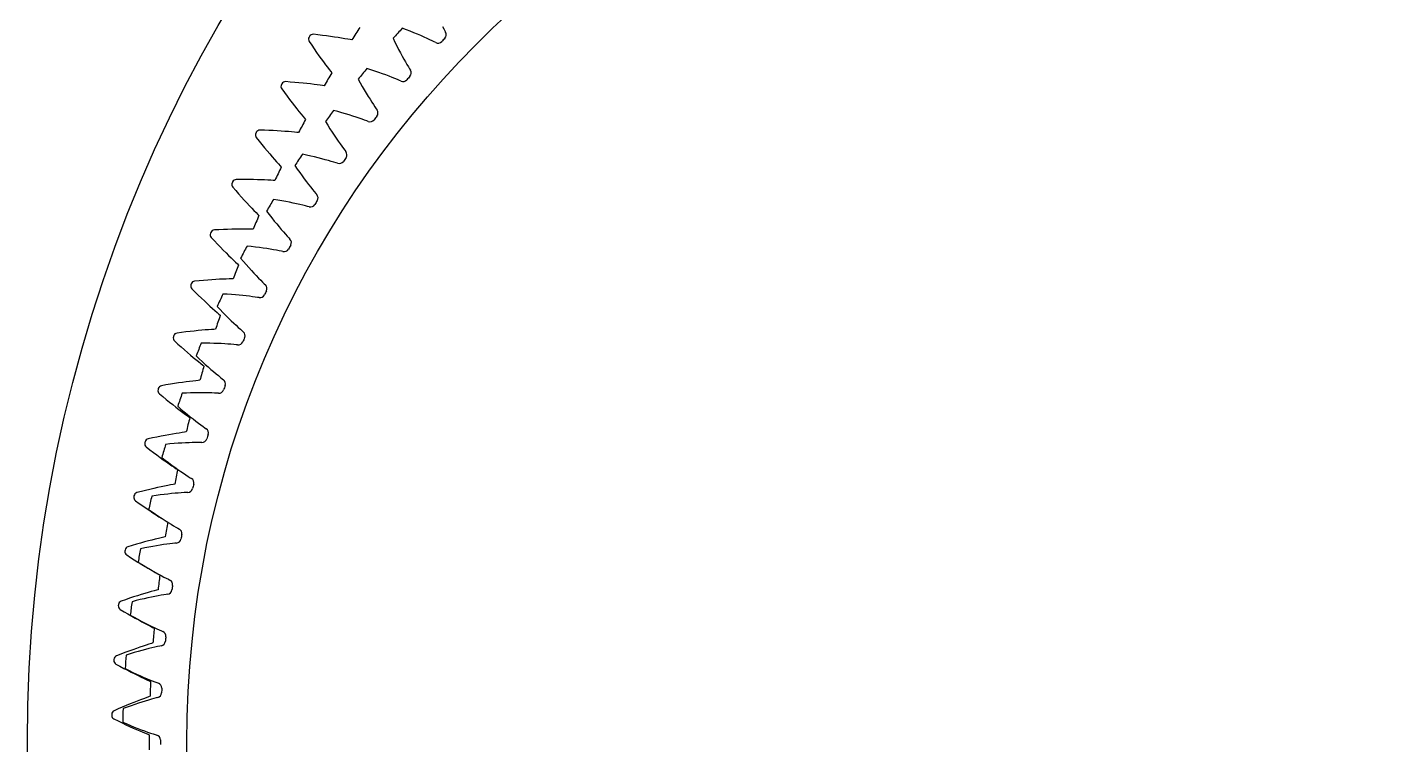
# Model space of a CAD drawing. Header units: millimetres. Extents: x -128 to 128, y -128 to 128.
# Drawn here: x -128.5 to -6.2, y -0.2 to 63.8 of the extents above; entities that cross this region are included whole.
import ezdxf

# ---------------------------------------------------------------- set-up
doc = ezdxf.new("R2010")
doc.units = ezdxf.units.MM

msp = doc.modelspace()

# ---------------------------------------------------------------- linework, layer by layer
at = {"layer": 'journal'}
msp.add_circle((-26.25, 0), 88, dxfattribs=at)
at = {"layer": 'outer'}
msp.add_circle((0, 0), 128.494929, dxfattribs=at)
at = {"layer": 'output_ring'}
for p, q in [((-103.340977, 62.536041), (-103.11391, 62.197587)), ((-102.552337, 63.119224), (-102.957229, 63.165837)), ((-102.1607, 63.071481), (-102.552337, 63.119224)), ((-101.783405, 63.022505), (-102.1607, 63.071481)), ((-101.421426, 62.972712), (-101.783405, 63.022505)), ((-101.075987, 62.922581), (-101.421426, 62.972712)), ((-100.74867, 62.872678), (-101.075987, 62.922581)), ((-100.441616, 62.823697), (-100.74867, 62.872678)), ((-100.157906, 62.77654), (-100.441616, 62.823697)), ((-99.902423, 62.732484), (-100.157906, 62.77654)), ((-99.684425, 62.693679), (-99.902423, 62.732484)), ((-99.535676, 62.666552), (-99.684425, 62.693679)), ((-103.11391, 62.197587), (-102.891916, 61.871432)), ((-102.891916, 61.871432), (-102.675402, 61.558587)), ((-102.675402, 61.558587), (-102.465184, 61.259728)), ((-102.465184, 61.259728), (-102.262249, 60.975723)), ((-102.262249, 60.975723), (-102.067826, 60.707719)), ((-102.067826, 60.707719), (-101.883512, 60.4573)), ((-101.883512, 60.4573), (-101.711523, 60.226789)), ((-101.711523, 60.226789), (-101.555232, 60.019943)), ((-101.555232, 60.019943), (-101.420794, 59.844001)), ((-105.026034, 58.911379), (-105.432482, 58.941545)), ((-104.632784, 58.879546), (-105.026034, 58.911379)), ((-104.253813, 58.845901), (-104.632784, 58.879546)), ((-103.890115, 58.810818), (-104.253813, 58.845901)), ((-103.542928, 58.774728), (-103.890115, 58.810818)), ((-103.213857, 58.73813), (-103.542928, 58.774728)), ((-102.90507, 58.701633), (-103.213857, 58.73813)), ((-101.420794, 59.844001), (-101.328485, 59.724247)), ((-105.790392, 58.296715), (-105.549795, 57.967741)), ((-105.549795, 57.967741), (-105.314766, 57.65085)), ((-105.314766, 57.65085), (-105.085751, 57.347036)), ((-102.619682, 58.666012), (-102.90507, 58.701633)), ((-102.362624, 58.632345), (-102.619682, 58.666012)), ((-102.143232, 58.602408), (-102.362624, 58.632345)), ((-101.993506, 58.581331), (-102.143232, 58.602408)), ((-105.085751, 57.347036), (-104.863595, 57.056943)), ((-104.863595, 57.056943), (-104.649317, 56.781395)), ((-104.649317, 56.781395), (-104.444192, 56.52149)), ((-104.444192, 56.52149), (-104.249882, 56.278746)), ((-104.249882, 56.278746), (-104.068692, 56.055395)), ((-104.068692, 56.055395), (-103.904147, 55.855052)), ((-103.904147, 55.855052), (-103.76269, 55.684703)), ((-103.76269, 55.684703), (-103.665604, 55.568788)), ((-108.065993, 53.961607), (-107.812263, 53.642654)), ((-107.327172, 54.606743), (-107.73451, 54.620412)), ((-106.932956, 54.590873), (-107.327172, 54.606743)), ((-106.552933, 54.572613), (-106.932956, 54.590873)), ((-106.188111, 54.552298), (-106.552933, 54.572613)), ((-105.839747, 54.530307), (-106.188111, 54.552298)), ((-105.509464, 54.507075), (-105.839747, 54.530307)), ((-105.199451, 54.483122), (-105.509464, 54.507075)), ((-104.912854, 54.459096), (-105.199451, 54.483122)), ((-104.654643, 54.435874), (-104.912854, 54.459096)), ((-104.434218, 54.414852), (-104.654643, 54.435874)), ((-104.283761, 54.39986), (-104.434218, 54.414852)), ((-107.812263, 53.642654), (-107.564584, 53.335548)), ((-107.564584, 53.335548), (-107.323445, 53.041265)), ((-107.323445, 53.041265), (-107.089715, 52.760413)), ((-107.089715, 52.760413), (-106.864447, 52.493775)), ((-106.864447, 52.493775), (-106.648958, 52.242397)), ((-106.648958, 52.242397), (-106.44497, 52.007726)), ((-106.44497, 52.007726), (-106.254877, 51.791901)), ((-106.254877, 51.791901), (-106.082348, 51.598392)), ((-106.082348, 51.598392), (-105.934104, 51.433915)), ((-105.934104, 51.433915), (-105.8324, 51.32203)), ((-109.451973, 50.212388), (-109.85953, 50.209538)), ((-109.057437, 50.212507), (-109.451973, 50.212388)), ((-108.676987, 50.209662), (-109.057437, 50.212507)), ((-108.311641, 50.204149), (-108.676987, 50.209662)), ((-107.962672, 50.196294), (-108.311641, 50.204149)), ((-107.631719, 50.186466), (-107.962672, 50.196294)), ((-107.32099, 50.175096), (-107.631719, 50.186466)), ((-107.033655, 50.162704), (-107.32099, 50.175096)), ((-106.774714, 50.149966), (-107.033655, 50.162704)), ((-110.164043, 49.537841), (-109.897595, 49.229432)), ((-109.897595, 49.229432), (-109.637674, 48.932616)), ((-109.637674, 48.932616), (-109.384807, 48.648347)), ((-106.553619, 50.137893), (-106.774714, 50.149966)), ((-106.402678, 50.129011), (-106.553619, 50.137893)), ((-109.384807, 48.648347), (-109.139887, 48.377197)), ((-109.139887, 48.377197), (-108.903999, 48.119908)), ((-108.903999, 48.119908), (-108.678499, 47.877469)), ((-108.678499, 47.877469), (-108.465169, 47.651258)), ((-108.465169, 47.651258), (-108.266486, 47.443314)), ((-108.266486, 47.443314), (-108.086257, 47.256955)), ((-108.086257, 47.256955), (-107.931468, 47.098621)), ((-107.931468, 47.098621), (-107.825314, 46.990949)), ((-111.396945, 45.735534), (-111.804051, 45.71617)), ((-111.002737, 45.751641), (-111.396945, 45.735534)), ((-110.622485, 45.764217), (-111.002737, 45.751641)), ((-110.257216, 45.773515), (-110.622485, 45.764217)), ((-109.908215, 45.779808), (-110.257216, 45.773515)), ((-109.577135, 45.7834), (-109.908215, 45.779808)), ((-109.266201, 45.784632), (-109.577135, 45.7834)), ((-108.978599, 45.783894), (-109.266201, 45.784632)), ((-108.719356, 45.78166), (-108.978599, 45.783894)), ((-108.497952, 45.778558), (-108.719356, 45.78166)), ((-108.346775, 45.7758), (-108.497952, 45.778558)), ((-112.081093, 45.032684), (-111.802365, 44.735327)), ((-111.802365, 44.735327), (-111.530629, 44.449288)), ((-111.530629, 44.449288), (-111.26645, 44.1755)), ((-111.26645, 44.1755), (-111.010743, 43.914499)), ((-111.010743, 43.914499), (-110.764621, 43.66698)), ((-110.764621, 43.66698), (-110.529482, 43.433878)), ((-110.529482, 43.433878), (-110.307159, 43.216499)), ((-110.307159, 43.216499), (-110.100213, 43.016778)), ((-110.100213, 43.016778), (-109.912579, 42.837876)), ((-109.912579, 42.837876), (-109.751502, 42.685944)), ((-109.751502, 42.685944), (-109.641071, 42.582663)), ((-113.813994, 40.453539), (-113.523445, 40.167721)), ((-113.158891, 41.183536), (-113.564878, 41.14769)), ((-112.76566, 41.215606), (-113.158891, 41.183536)), ((-112.38623, 41.243582), (-112.76566, 41.215606)), ((-112.021638, 41.267674), (-112.38623, 41.243582)), ((-111.673178, 41.288106), (-112.021638, 41.267674)), ((-111.342516, 41.305112), (-111.673178, 41.288106)), ((-111.031888, 41.318944), (-111.342516, 41.305112)), ((-110.744492, 41.329862), (-111.031888, 41.318944)), ((-110.485371, 41.338136), (-110.744492, 41.329862)), ((-110.264024, 41.344009), (-110.485371, 41.338136)), ((-110.112859, 41.34738), (-110.264024, 41.344009)), ((-113.523445, 40.167721), (-113.24034, 39.892929)), ((-113.24034, 39.892929), (-112.965282, 39.630072)), ((-112.965282, 39.630072), (-112.699208, 39.379648)), ((-112.699208, 39.379648), (-112.443258, 39.142307)), ((-112.443258, 39.142307), (-112.198865, 38.918926)), ((-112.198865, 38.918926), (-111.967916, 38.710735)), ((-111.967916, 38.710735), (-111.753046, 38.519564)), ((-111.753046, 38.519564), (-111.558316, 38.348414)), ((-111.558316, 38.348414), (-111.391214, 38.203135)), ((-111.391214, 38.203135), (-111.276688, 38.104414)), ((-113.254663, 36.728567), (-113.602009, 36.694031)), ((-112.924962, 36.75896), (-113.254663, 36.728567)), ((-112.615149, 36.785369), (-112.924962, 36.75896)), ((-112.328432, 36.807925), (-112.615149, 36.785369)), ((-112.069859, 36.826693), (-112.328432, 36.807925)), ((-111.848932, 36.841531), (-112.069859, 36.826693)), ((-111.698028, 36.851025), (-111.848932, 36.841531)), ((-115.359899, 35.807928), (-115.058005, 35.53412)), ((-114.734918, 36.563875), (-115.139119, 36.511605)), ((-115.058005, 35.53412), (-114.763997, 35.271027)), ((-114.34331, 36.611854), (-114.734918, 36.563875)), ((-113.965325, 36.655184), (-114.34331, 36.611854)), ((-113.602009, 36.694031), (-113.965325, 36.655184)), ((-114.763997, 35.271027), (-114.478513, 35.019533)), ((-114.478513, 35.019533), (-114.202509, 34.780097)), ((-114.202509, 34.780097), (-113.93715, 34.553324)), ((-113.93715, 34.553324), (-113.683906, 34.340031)), ((-113.683906, 34.340031), (-113.444709, 34.141369)), ((-113.444709, 34.141369), (-113.222268, 33.959064)), ((-113.222268, 33.959064), (-113.020763, 33.795945)), ((-113.020763, 33.795945), (-112.84791, 33.657558)), ((-112.84791, 33.657558), (-112.729478, 33.563559)), ((-116.122435, 31.884139), (-116.524186, 31.815532)), ((-115.733094, 31.947949), (-116.122435, 31.884139)), ((-115.357175, 32.006561), (-115.733094, 31.947949)), ((-114.995731, 32.0601), (-115.357175, 32.006561)), ((-114.650071, 32.108684), (-114.995731, 32.0601)), ((-114.321872, 32.152414), (-114.650071, 32.108684)), ((-114.013384, 32.191356), (-114.321872, 32.152414)), ((-113.727817, 32.225513), (-114.013384, 32.191356)), ((-113.470217, 32.254744), (-113.727817, 32.225513)), ((-113.250072, 32.278523), (-113.470217, 32.254744)), ((-113.099678, 32.294125), (-113.250072, 32.278523)), ((-116.716268, 31.103485), (-116.403526, 30.842137)), ((-116.403526, 30.842137), (-116.099097, 30.591175)), ((-116.099097, 30.591175), (-115.803656, 30.351457)), ((-115.803656, 30.351457), (-115.518176, 30.123403)), ((-115.518176, 30.123403), (-115.243845, 29.90757)), ((-115.243845, 29.90757), (-114.982164, 29.704714)), ((-114.982164, 29.704714), (-114.735113, 29.51591)), ((-114.735113, 29.51591), (-114.505467, 29.342769)), ((-114.505467, 29.342769), (-114.297516, 29.18795)), ((-114.297516, 29.18795), (-114.119198, 29.056681)), ((-114.119198, 29.056681), (-113.997053, 28.967559)), ((-117.319164, 27.152017), (-117.717804, 27.067185)), ((-116.932728, 27.231553), (-117.319164, 27.152017)), ((-116.559493, 27.305351), (-116.932728, 27.231553)), ((-116.200517, 27.373494), (-116.559493, 27.305351)), ((-115.857109, 27.436047), (-116.200517, 27.373494)), ((-115.530952, 27.49304), (-115.857109, 27.436047)), ((-115.224296, 27.544452), (-115.530952, 27.49304)), ((-114.940347, 27.590154), (-115.224296, 27.544452)), ((-114.684144, 27.629801), (-114.940347, 27.590154)), ((-114.465143, 27.662482), (-114.684144, 27.629801)), ((-114.315505, 27.684166), (-114.465143, 27.662482)), ((-117.880872, 26.34794), (-117.557796, 26.09948)), ((-117.557796, 26.09948), (-117.243447, 25.861061)), ((-117.243447, 25.861061), (-116.938534, 25.633513)), ((-116.938534, 25.633513), (-116.644046, 25.417215)), ((-116.644046, 25.417215), (-116.361194, 25.212677)), ((-116.361194, 25.212677), (-116.091507, 25.020593)), ((-116.091507, 25.020593), (-115.837008, 24.841956)), ((-115.837008, 24.841956), (-115.600534, 24.678263)), ((-115.600534, 24.678263), (-115.38648, 24.531999)), ((-115.38648, 24.531999), (-115.202988, 24.408065)), ((-115.202988, 24.408065), (-115.077332, 24.323966)), ((-118.323138, 22.375285), (-118.718013, 22.274367)), ((-117.940242, 22.470416), (-118.323138, 22.375285)), ((-117.570305, 22.559279), (-117.940242, 22.470416)), ((-117.214385, 22.641914), (-117.570305, 22.559279)), ((-116.873795, 22.718331), (-117.214385, 22.641914)), ((-116.550215, 22.788496), (-116.873795, 22.718331)), ((-116.245894, 22.852293), (-116.550215, 22.788496)), ((-115.964031, 22.909464), (-116.245894, 22.852293)), ((-115.709644, 22.959462), (-115.964031, 22.909464)), ((-115.492149, 23.000991), (-115.709644, 22.959462)), ((-115.343511, 23.028721), (-115.492149, 23.000991)), ((-118.851799, 21.549104), (-118.518919, 21.313941)), ((-118.518919, 21.313941), (-118.195166, 21.088458)), ((-118.195166, 21.088458), (-117.881282, 20.873453)), ((-117.881282, 20.873453), (-117.57827, 20.669268)), ((-117.57827, 20.669268), (-117.287361, 20.47636)), ((-117.287361, 20.47636), (-117.010112, 20.295363)), ((-117.010112, 20.295363), (-116.748583, 20.127186)), ((-116.748583, 20.127186), (-116.505669, 19.973212)), ((-116.505669, 19.973212), (-116.285863, 19.835742)), ((-116.285863, 19.835742), (-116.097499, 19.719346)), ((-116.097499, 19.719346), (-115.968539, 19.640408)), ((-119.132707, 17.56179), (-119.523168, 17.444953)), ((-118.753981, 17.67236), (-119.132707, 17.56179)), ((-118.387949, 17.776142), (-118.753981, 17.67236)), ((-118.03567, 17.873133), (-118.387949, 17.776142)), ((-117.698456, 17.96329), (-118.03567, 17.873133)), ((-117.377986, 18.046511), (-117.698456, 17.96329)), ((-117.076501, 18.122588), (-117.377986, 18.046511)), ((-116.797186, 18.191135), (-117.076501, 18.122588)), ((-116.545035, 18.2514), (-116.797186, 18.191135)), ((-116.3294, 18.30171), (-116.545035, 18.2514)), ((-116.182009, 18.335441), (-116.3294, 18.30171)), ((-119.627452, 16.714864), (-119.285316, 16.493384)), ((-119.285316, 16.493384), (-118.952691, 16.281206)), ((-118.952691, 16.281206), (-118.630351, 16.079098)), ((-118.630351, 16.079098), (-118.319314, 15.887361)), ((-118.319314, 15.887361), (-118.020826, 15.706401)), ((-118.020826, 15.706401), (-117.73647, 15.536788)), ((-117.73647, 15.536788), (-117.46834, 15.379348)), ((-117.46834, 15.379348), (-117.219385, 15.235344)), ((-117.219385, 15.235344), (-116.99419, 15.106895)), ((-116.99419, 15.106895), (-116.801263, 14.998228)), ((-116.801263, 14.998228), (-116.66921, 14.924581)), ((-117.188942, 13.513352), (-117.438443, 13.442917)), ((-116.975523, 13.572359), (-117.188942, 13.513352)), ((-116.82962, 13.612035), (-116.975523, 13.572359)), ((-119.746541, 12.719441), (-120.131946, 12.586876)), ((-119.372608, 12.845268), (-119.746541, 12.719441)), ((-119.011082, 12.963799), (-119.372608, 12.845268)), ((-118.663023, 13.074986), (-119.011082, 12.963799)), ((-118.32974, 13.178735), (-118.663023, 13.074986)), ((-118.012906, 13.274875), (-118.32974, 13.178735)), ((-117.714751, 13.363107), (-118.012906, 13.274875)), ((-117.438443, 13.442917), (-117.714751, 13.363107)), ((-120.206558, 11.853161), (-119.855727, 11.645728)), ((-119.855727, 11.645728), (-119.514777, 11.447204)), ((-119.514777, 11.447204), (-119.184512, 11.258326)), ((-119.184512, 11.258326), (-118.865959, 11.079351)), ((-118.865959, 11.079351), (-118.560383, 10.910636)), ((-118.560383, 10.910636), (-118.269387, 10.752686)), ((-118.269387, 10.752686), (-117.995097, 10.606242)), ((-117.995097, 10.606242), (-117.740511, 10.472445)), ((-117.740511, 10.472445), (-117.510295, 10.353228)), ((-117.510295, 10.353228), (-117.313123, 10.252468)), ((-117.313123, 10.252468), (-117.178193, 10.184234)), ((-118.159596, 8.581671), (-118.45393, 8.481428)), ((-117.88675, 8.672613), (-118.159596, 8.581671)), ((-117.640307, 8.753101), (-117.88675, 8.672613)), ((-117.429456, 8.820708), (-117.640307, 8.753101)), ((-117.28528, 8.866265), (-117.429456, 8.820708)), ((-120.163632, 7.856194), (-120.543348, 7.70812)), ((-119.795105, 7.997072), (-120.163632, 7.856194)), ((-119.43868, 8.130156), (-119.795105, 7.997072)), ((-119.095413, 8.255357), (-119.43868, 8.130156)), ((-118.766608, 8.372528), (-119.095413, 8.255357)), ((-118.45393, 8.481428), (-118.766608, 8.372528)), ((-120.588164, 6.971983), (-120.229216, 6.778939)), ((-120.229216, 6.778939), (-119.8805, 6.594395)), ((-119.8805, 6.594395), (-119.542852, 6.419056)), ((-119.542852, 6.419056), (-119.217308, 6.253137)), ((-119.217308, 6.253137), (-118.905146, 6.096944)), ((-118.905146, 6.096944), (-118.607988, 5.950917)), ((-118.607988, 5.950917), (-118.327988, 5.815709)), ((-118.327988, 5.815709), (-118.068189, 5.692339)), ((-118.068189, 5.692339), (-117.833331, 5.58255)), ((-117.833331, 5.58255), (-117.632238, 5.489863)), ((-117.632238, 5.489863), (-117.494654, 5.427153)), ((-118.700335, 3.674047), (-119.008343, 3.552564)), ((-118.410305, 3.786135), (-118.700335, 3.674047)), ((-118.141369, 3.88806), (-118.410305, 3.786135)), ((-117.89839, 3.978469), (-118.141369, 3.88806)), ((-117.690452, 4.054565), (-117.89839, 3.978469)), ((-117.548241, 4.105927), (-117.690452, 4.054565)), ((-120.383295, 2.980039), (-120.756698, 2.816698)), ((-120.02078, 3.135736), (-120.383295, 2.980039)), ((-119.67004, 3.283155), (-120.02078, 3.135736)), ((-119.332129, 3.422165), (-119.67004, 3.283155)), ((-119.008343, 3.552564), (-119.332129, 3.422165)), ((-120.771645, 2.079351), (-120.405168, 1.901011)), ((-120.405168, 1.901011), (-120.04926, 1.730751)), ((-120.04926, 1.730751), (-119.704783, 1.569239)), ((-119.704783, 1.569239), (-119.372783, 1.41665)), ((-119.372783, 1.41665), (-119.054548, 1.273236)), ((-119.054548, 1.273236), (-118.751716, 1.139371)), ((-118.751716, 1.139371), (-118.466467, 1.015621)), ((-118.466467, 1.015621), (-118.201882, 0.902881)), ((-118.201882, 0.902881), (-117.962767, 0.8027)), ((-117.962767, 0.8027), (-117.758083, 0.718239)), ((-117.758083, 0.718239), (-117.61807, 0.661156))]:
    msp.add_line(p, q, dxfattribs=at)
for centre, radius, start, end in [((0, 0), 117.619929, 147.161803, 147.805939), ((-103.040114, 62.73373), 0.36, 148.665765, 213.307909), ((0, 0), 120.994929, 148.624558, 148.665765), ((-102.994969, 62.80782), 0.36, 83.982414, 148.624558), ((0, 0), 120.994929, 150.947138, 150.988345), ((-105.455682, 58.582293), 0.36, 86.304995, 150.947138), ((0, 0), 117.619929, 149.484383, 150.12852), ((-105.497787, 58.506435), 0.36, 150.988345, 215.630489), ((0, 0), 117.619929, 151.806964, 152.451101), ((-107.782128, 54.183013), 0.36, 153.310926, 217.95307), ((0, 0), 120.994929, 153.269719, 153.310926), ((-107.743132, 54.260515), 0.36, 88.627575, 153.269719), ((-109.85356, 49.849588), 0.36, 90.950156, 155.5923), ((0, 0), 117.619929, 154.129545, 154.773681), ((-109.889383, 49.770568), 0.36, 155.633507, 220.275651), ((0, 0), 120.994929, 155.5923, 155.633507), ((0, 0), 117.619929, 156.452125, 157.096262), ((-111.81609, 45.276351), 0.36, 157.956087, 222.598231), ((0, 0), 120.994929, 157.91488, 157.956087), ((-111.783499, 45.356757), 0.36, 93.272737, 157.91488), ((0, 0), 117.619929, 158.774706, 159.418843), ((-113.559084, 40.707745), 0.36, 160.278668, 224.920812), ((0, 0), 120.994929, 160.237461, 160.278668), ((-113.529778, 40.789406), 0.36, 95.595317, 160.237461), ((0, 0), 117.619929, 161.097286, 161.741423), ((-115.1155, 36.072256), 0.36, 162.601249, 227.243392), ((0, 0), 120.994929, 162.560042, 162.601249), ((-115.089527, 36.155037), 0.36, 97.917898, 162.560042), ((0, 0), 117.619929, 163.419867, 164.064004), ((-116.460185, 31.461266), 0.36, 100.240478, 164.882622), ((-116.482782, 31.3775), 0.36, 164.923829, 229.565973), ((0, 0), 120.994929, 164.882622, 164.923829), ((0, 0), 117.619929, 165.742448, 166.386584), ((-117.639499, 26.715805), 0.36, 102.563059, 167.205203), ((-117.658683, 26.631192), 0.36, 167.24641, 231.888554), ((0, 0), 120.994929, 167.205203, 167.24641), ((0, 0), 117.619929, 168.065028, 168.709165), ((-118.625532, 21.926449), 0.36, 104.88564, 169.527784), ((-118.641271, 21.841128), 0.36, 169.568991, 234.211134), ((0, 0), 120.994929, 169.527784, 169.568991), ((0, 0), 117.619929, 170.387609, 171.031746), ((0, 0), 120.994929, 171.850364, 171.891571), ((-119.416663, 17.101068), 0.36, 107.20822, 171.850364), ((-119.428931, 17.015179), 0.36, 171.891571, 236.533715), ((0, 0), 117.619929, 172.71019, 173.354326), ((0, 0), 120.994929, 174.172945, 174.214152), ((-120.011593, 12.24759), 0.36, 109.530801, 174.172945), ((-120.020371, 12.161275), 0.36, 174.214152, 238.856296), ((0, 0), 117.619929, 175.03277, 175.676907), ((0, 0), 120.994929, 176.495526, 176.536732), ((-120.409345, 7.373989), 0.36, 111.853382, 176.495526), ((-120.414617, 7.28739), 0.36, 176.536732, 241.178876), ((0, 0), 117.619929, 177.355351, 177.999488), ((0, 0), 120.994929, 178.818106, 178.859313), ((-120.609264, 2.488273), 0.36, 114.175962, 178.818106), ((-120.611022, 2.401531), 0.36, 178.859313, 243.501457), ((0, 0), 117.619929, 179.677932, 180.322068)]:
    msp.add_arc(centre, radius, start, end, dxfattribs=at)
at = {"layer": 'thin_ring_external'}
for p, q in [((-94.66479, 63.575944), (-95.023921, 63.711932)), ((-91.43122, 63.874724), (-91.318665, 63.659504)), ((-91.318665, 63.659504), (-91.221094, 63.476556)), ((-95.84738, 62.811362), (-95.679873, 62.465806)), ((-95.679873, 62.465806), (-95.514313, 62.133511)), ((-94.319042, 63.440711), (-94.66479, 63.575944)), ((-93.98729, 63.306812), (-94.319042, 63.440711)), ((-93.67029, 63.174922), (-93.98729, 63.306812)), ((-93.368998, 63.045841), (-93.67029, 63.174922)), ((-93.084662, 62.920552), (-93.368998, 63.045841)), ((-92.818991, 62.800309), (-93.084662, 62.920552)), ((-92.574471, 62.686812), (-92.818991, 62.800309)), ((-92.355097, 62.582583), (-92.574471, 62.686812)), ((-92.168546, 62.492091), (-92.355097, 62.582583)), ((-92.040038, 62.431155), (-92.168546, 62.492091)), ((-91.221094, 63.476556), (-91.15528, 63.350476)), ((-95.514313, 62.133511), (-95.351331, 61.815038)), ((-95.351331, 61.815038), (-95.191667, 61.511079)), ((-95.191667, 61.511079), (-95.036203, 61.222513)), ((-95.036203, 61.222513), (-94.88603, 60.950498)), ((-97.821772, 59.999713), (-98.187378, 60.117187)), ((-97.46957, 59.882311), (-97.821772, 59.999713)), ((-94.88603, 60.950498), (-94.74255, 60.696622)), ((-94.74255, 60.696622), (-94.607676, 60.463212)), ((-94.607676, 60.463212), (-94.484278, 60.254019)), ((-94.484278, 60.254019), (-94.377493, 60.076292)), ((-94.377493, 60.076292), (-94.305328, 59.953737)), ((-98.963779, 59.175745), (-98.778847, 58.839192)), ((-98.778847, 58.839192), (-98.596536, 58.515785)), ((-97.131414, 59.765526), (-97.46957, 59.882311)), ((-96.808093, 59.649994), (-97.131414, 59.765526)), ((-96.500603, 59.536465), (-96.808093, 59.649994)), ((-96.21024, 59.425858), (-96.500603, 59.536465)), ((-95.938776, 59.319338), (-96.21024, 59.425858)), ((-95.68878, 59.218474), (-95.938776, 59.319338)), ((-95.464371, 59.125582), (-95.68878, 59.218474)), ((-95.273442, 59.044734), (-95.464371, 59.125582)), ((-95.141991, 58.990439), (-95.273442, 59.044734)), ((-98.596536, 58.515785), (-98.417505, 58.206049)), ((-98.417505, 58.206049), (-98.242529, 57.910639)), ((-98.242529, 57.910639), (-98.072533, 57.630388)), ((-98.072533, 57.630388), (-97.908667, 57.366395)), ((-100.792032, 56.26695), (-101.163159, 56.365602)), ((-97.908667, 57.366395), (-97.752411, 57.120177)), ((-97.752411, 57.120177), (-97.605795, 56.893957)), ((-97.605795, 56.893957), (-97.471877, 56.691338)), ((-97.471877, 56.691338), (-97.356156, 56.519295)), ((-97.356156, 56.519295), (-97.277827, 56.400585)), ((-101.890477, 55.385745), (-101.688601, 55.059074)), ((-101.688601, 55.059074), (-101.490014, 54.745397)), ((-100.434294, 56.167684), (-100.792032, 56.26695)), ((-100.090616, 56.068318), (-100.434294, 56.167684)), ((-99.761818, 55.969445), (-100.090616, 56.068318)), ((-99.448932, 55.871766), (-99.761818, 55.969445)), ((-99.153301, 55.776129), (-99.448932, 55.871766)), ((-98.876752, 55.683609), (-99.153301, 55.776129)), ((-98.621932, 55.595641), (-98.876752, 55.683609)), ((-98.393072, 55.514329), (-98.621932, 55.595641)), ((-98.198264, 55.443335), (-98.393072, 55.514329)), ((-98.064212, 55.395823), (-98.198264, 55.443335)), ((-101.490014, 54.745397), (-101.295402, 54.445207)), ((-101.295402, 54.445207), (-101.10557, 54.159116)), ((-101.10557, 54.159116), (-100.921487, 53.887911)), ((-100.921487, 53.887911), (-100.744355, 53.63263)), ((-100.744355, 53.63263), (-100.57573, 53.394711)), ((-100.57573, 53.394711), (-100.417754, 53.176273)), ((-100.417754, 53.176273), (-100.273665, 52.980756)), ((-100.273665, 52.980756), (-100.149311, 52.814847)), ((-100.149311, 52.814847), (-100.065023, 52.700291)), ((-104.619837, 51.451249), (-104.401545, 51.135312)), ((-103.56782, 52.387393), (-103.9435, 52.466966)), ((-103.20548, 52.306522), (-103.56782, 52.387393)), ((-102.857177, 52.224835), (-103.20548, 52.306522)), ((-102.523759, 52.142879), (-102.857177, 52.224835)), ((-102.206294, 52.061303), (-102.523759, 52.142879)), ((-101.906165, 51.980886), (-102.206294, 52.061303)), ((-101.625252, 51.902608), (-101.906165, 51.980886)), ((-101.366273, 51.827766), (-101.625252, 51.902608)), ((-101.13356, 51.758246), (-101.366273, 51.827766)), ((-100.935382, 51.697292), (-101.13356, 51.758246)), ((-100.799078, 51.656686), (-100.935382, 51.697292)), ((-104.401545, 51.135312), (-104.1872, 50.832185)), ((-104.1872, 50.832185), (-103.977514, 50.542323)), ((-103.977514, 50.542323), (-103.773322, 50.266299)), ((-103.773322, 50.266299), (-103.575631, 50.004847)), ((-103.575631, 50.004847), (-103.385695, 49.758943)), ((-103.385695, 49.758943), (-103.205142, 49.529945)), ((-103.205142, 49.529945), (-103.036219, 49.319858)), ((-103.036219, 49.319858), (-102.882334, 49.131954)), ((-102.882334, 49.131954), (-102.749671, 48.97261)), ((-102.749671, 48.97261), (-102.659643, 48.862507)), ((-106.141894, 48.371162), (-106.521148, 48.431449)), ((-105.775898, 48.308899), (-106.141894, 48.371162)), ((-105.423878, 48.245102), (-105.775898, 48.308899)), ((-105.086711, 48.180279), (-105.423878, 48.245102)), ((-104.765494, 48.115019), (-105.086711, 48.180279)), ((-104.461651, 48.050032), (-104.765494, 48.115019)), ((-104.177108, 47.986199), (-104.461651, 48.050032)), ((-103.914645, 47.924678), (-104.177108, 47.986199)), ((-103.678685, 47.867131), (-103.914645, 47.924678)), ((-103.477653, 47.816375), (-103.678685, 47.867131)), ((-103.339454, 47.782783), (-103.477653, 47.816375)), ((-107.14474, 47.382524), (-106.9106, 47.078145)), ((-106.9106, 47.078145), (-106.681057, 46.786358)), ((-106.681057, 46.786358), (-106.456844, 46.507581)), ((-106.456844, 46.507581), (-106.238824, 46.242342)), ((-106.238824, 46.242342), (-106.028041, 45.991325)), ((-106.028041, 45.991325), (-105.825797, 45.755441)), ((-105.825797, 45.755441), (-105.633787, 45.535961)), ((-105.633787, 45.535961), (-105.454357, 45.334773)), ((-105.454357, 45.334773), (-105.291079, 45.154971)), ((-108.50754, 44.228737), (-108.889378, 44.269581)), ((-108.138843, 44.185243), (-108.50754, 44.228737)), ((-107.784024, 44.139504), (-108.138843, 44.185243)), ((-107.443987, 44.091981), (-107.784024, 44.139504)), ((-107.119857, 44.043208), (-107.443987, 44.091981)), ((-106.813091, 43.99382), (-107.119857, 44.043208)), ((-105.291079, 45.154971), (-105.150452, 45.002609)), ((-105.150452, 45.002609), (-105.05492, 44.897247)), ((-109.458597, 43.190183), (-109.209221, 42.898156)), ((-109.209221, 42.898156), (-108.965079, 42.61847)), ((-106.52566, 43.944599), (-106.813091, 43.99382)), ((-106.260398, 43.89656), (-106.52566, 43.944599)), ((-106.021808, 43.851137), (-106.260398, 43.89656)), ((-105.818447, 43.810712), (-106.021808, 43.851137)), ((-105.678712, 43.78422), (-105.818447, 43.810712)), ((-108.965079, 42.61847), (-108.726924, 42.351505)), ((-108.726924, 42.351505), (-108.495645, 42.097745)), ((-108.495645, 42.097745), (-108.27232, 41.857818)), ((-108.27232, 41.857818), (-108.058295, 41.632568)), ((-108.058295, 41.632568), (-107.855329, 41.423178)), ((-107.855329, 41.423178), (-107.66586, 41.231415)), ((-107.66586, 41.231415), (-107.493614, 41.060185)), ((-107.493614, 41.060185), (-107.345391, 40.915202)), ((-107.345391, 40.915202), (-107.244604, 40.814855)), ((-110.658586, 39.970925), (-111.04201, 39.992218)), ((-110.288148, 39.946313), (-110.658586, 39.970925)), ((-109.931457, 39.918751), (-110.288148, 39.946313)), ((-109.589436, 39.888652), (-109.931457, 39.918751)), ((-109.263239, 39.856493), (-109.589436, 39.888652)), ((-108.954352, 39.822833), (-109.263239, 39.856493)), ((-108.664782, 39.788353), (-108.954352, 39.822833)), ((-108.397414, 39.753921), (-108.664782, 39.788353)), ((-108.156815, 39.720739), (-108.397414, 39.753921)), ((-107.951655, 39.690751), (-108.156815, 39.720739)), ((-107.81075, 39.671428), (-107.951655, 39.690751)), ((-111.555373, 38.885163), (-111.291411, 38.606251)), ((-111.291411, 38.606251), (-111.033306, 38.339395)), ((-111.033306, 38.339395), (-110.78183, 38.084939)), ((-110.78183, 38.084939), (-110.537896, 37.84332)), ((-110.537896, 37.84332), (-110.302611, 37.615109)), ((-110.302611, 37.615109), (-110.077364, 37.401081)), ((-110.077364, 37.401081), (-109.863971, 37.202328)), ((-109.863971, 37.202328), (-109.664958, 37.020489)), ((-109.664958, 37.020489), (-109.484193, 36.858277)), ((-109.484193, 36.858277), (-109.328761, 36.721052)), ((-109.328761, 36.721052), (-109.222982, 36.625982)), ((-112.589419, 35.608832), (-112.97343, 35.61052)), ((-112.218207, 35.603168), (-112.589419, 35.608832)), ((-111.860574, 35.593854), (-112.218207, 35.603168)), ((-111.517463, 35.581259), (-111.860574, 35.593854)), ((-111.190049, 35.565797), (-111.517463, 35.581259)), ((-110.879846, 35.547953), (-111.190049, 35.565797)), ((-110.588894, 35.528303), (-110.879846, 35.547953)), ((-110.320116, 35.507569), (-110.588894, 35.528303)), ((-110.078137, 35.486715), (-110.320116, 35.507569)), ((-109.871713, 35.467242), (-110.078137, 35.486715)), ((-113.429596, 34.478697), (-113.151737, 34.213626)), ((-109.730006, 35.455139), (-109.871713, 35.467242)), ((-113.151737, 34.213626), (-112.880344, 33.960298)), ((-112.880344, 33.960298), (-112.616203, 33.719014)), ((-112.616203, 33.719014), (-112.36025, 33.490165)), ((-112.36025, 33.490165), (-112.113619, 33.274266)), ((-112.113619, 33.274266), (-111.877738, 33.072018)), ((-111.877738, 33.072018), (-111.654475, 32.88442)), ((-111.654475, 32.88442), (-111.446436, 32.712981)), ((-111.446436, 32.712981), (-111.257625, 32.56021)), ((-111.257625, 32.56021), (-111.095388, 32.4311)), ((-111.095388, 32.4311), (-110.984892, 32.341556)), ((-114.295002, 31.153841), (-114.678599, 31.135918)), ((-113.923986, 31.167138), (-114.295002, 31.153841)), ((-113.566344, 31.176097), (-113.923986, 31.167138)), ((-113.223037, 31.181038), (-113.566344, 31.176097)), ((-112.89526, 31.182314), (-113.223037, 31.181038)), ((-112.584551, 31.180333), (-112.89526, 31.182314)), ((-112.292975, 31.175565), (-112.584551, 31.180333)), ((-112.023489, 31.168581), (-112.292975, 31.175565)), ((-111.780761, 31.16011), (-112.023489, 31.168581)), ((-111.573612, 31.151202), (-111.780761, 31.16011)), ((-111.431471, 31.146351), (-111.573612, 31.151202)), ((-115.076378, 29.982279), (-114.785347, 29.731742)), ((-114.785347, 29.731742), (-114.501372, 29.492602)), ((-114.501372, 29.492602), (-114.225256, 29.26512)), ((-114.225256, 29.26512), (-113.957951, 29.049639)), ((-113.957951, 29.049639), (-113.700619, 28.846614)), ((-113.700619, 28.846614), (-113.454718, 28.656674)), ((-113.454718, 28.656674), (-113.222167, 28.480721)), ((-113.222167, 28.480721), (-113.005646, 28.320128)), ((-113.005646, 28.320128), (-112.809281, 28.177197)), ((-112.809281, 28.177197), (-112.640664, 28.05654)), ((-112.640664, 28.05654), (-112.52574, 27.972754)), ((-115.770886, 26.617572), (-116.153067, 26.580086)), ((-115.401033, 26.649796), (-115.770886, 26.617572)), ((-115.044315, 26.677006), (-115.401033, 26.649796)), ((-114.701708, 26.699469), (-115.044315, 26.677006)), ((-114.374424, 26.71748), (-114.701708, 26.699469)), ((-114.064019, 26.731366), (-114.374424, 26.71748)), ((-113.77258, 26.741493), (-114.064019, 26.731366)), ((-113.503088, 26.748278), (-113.77258, 26.741493)), ((-113.260245, 26.752212), (-113.503088, 26.748278)), ((-113.052911, 26.753893), (-113.260245, 26.752212)), ((-112.910708, 26.756306), (-113.052911, 26.753893)), ((-116.491422, 25.407641), (-116.187978, 25.172291)), ((-116.187978, 25.172291), (-115.892163, 24.947963)), ((-115.892163, 24.947963), (-115.604792, 24.734877)), ((-115.604792, 24.734877), (-115.326833, 24.533325)), ((-115.326833, 24.533325), (-115.05947, 24.343705)), ((-115.05947, 24.343705), (-114.804191, 24.166569)), ((-114.804191, 24.166569), (-114.56296, 24.002719)), ((-114.56296, 24.002719), (-114.338521, 23.853391)), ((-114.338521, 23.853391), (-114.135114, 23.720674)), ((-114.135114, 23.720674), (-113.960556, 23.608783)), ((-113.960556, 23.608783), (-113.841503, 23.530975)), ((-116.645495, 22.062928), (-117.01322, 22.011862)), ((-116.290631, 22.108316), (-116.645495, 22.062928)), ((-115.949618, 22.148244), (-116.290631, 22.108316)), ((-115.623681, 22.182943), (-115.949618, 22.148244)), ((-115.31439, 22.212661), (-115.623681, 22.182943)), ((-115.023848, 22.237655), (-115.31439, 22.212661)), ((-114.755055, 22.258192), (-115.023848, 22.237655)), ((-114.512729, 22.274521), (-114.755055, 22.258192)), ((-114.305751, 22.286786), (-114.512729, 22.274521)), ((-114.163857, 22.296457), (-114.305751, 22.286786)), ((-117.01322, 22.011862), (-117.392989, 21.95491)), ((-117.671037, 20.766718), (-117.355971, 20.547169)), ((-117.355971, 20.547169), (-117.049088, 20.338238)), ((-117.049088, 20.338238), (-116.751211, 20.140103)), ((-116.751211, 20.140103), (-116.463324, 19.953007)), ((-116.463324, 19.953007), (-116.186627, 19.777285)), ((-116.186627, 19.777285), (-115.922637, 19.613415)), ((-115.922637, 19.613415), (-115.673354, 19.462097)), ((-115.673354, 19.462097), (-115.441583, 19.324423)), ((-115.441583, 19.324423), (-115.231664, 19.202265)), ((-115.231664, 19.202265), (-115.051621, 19.099434)), ((-115.051621, 19.099434), (-114.928751, 19.027806)), ((-118.018763, 17.348724), (-118.395129, 17.272456)), ((-117.654125, 17.418501), (-118.018763, 17.348724)), ((-117.302042, 17.481949), (-117.654125, 17.418501)), ((-116.963513, 17.539237), (-117.302042, 17.481949)), ((-116.639773, 17.590534), (-116.963513, 17.539237)), ((-116.332402, 17.636005), (-116.639773, 17.590534)), ((-116.043515, 17.675802), (-116.332402, 17.636005)), ((-115.776121, 17.710037), (-116.043515, 17.675802)), ((-115.534945, 17.738718), (-115.776121, 17.710037)), ((-115.328864, 17.761535), (-115.534945, 17.738718)), ((-115.187649, 17.778438), (-115.328864, 17.761535)), ((-118.612144, 16.071616), (-118.286279, 15.868441)), ((-118.286279, 15.868441), (-117.969128, 15.675452)), ((-117.969128, 15.675452), (-117.661523, 15.492785)), ((-117.661523, 15.492785), (-117.364458, 15.320633)), ((-117.364458, 15.320633), (-117.07915, 15.15927)), ((-117.07915, 15.15927), (-116.807137, 15.009093)), ((-116.807137, 15.009093), (-116.550452, 14.8707)), ((-116.550452, 14.8707), (-116.311954, 14.745041)), ((-116.311954, 14.745041), (-116.096072, 14.63376)), ((-116.096072, 14.63376), (-115.911012, 14.540256)), ((-115.911012, 14.540256), (-115.784645, 14.474996)), ((-118.784892, 12.640326), (-119.156873, 12.54494)), ((-118.424293, 12.728631), (-118.784892, 12.640326)), ((-118.075909, 12.809974), (-118.424293, 12.728631)), ((-117.740746, 12.884472), (-118.075909, 12.809974)), ((-117.420047, 12.952232), (-117.740746, 12.884472)), ((-117.1154, 13.013339), (-117.420047, 12.952232)), ((-116.828922, 13.067835), (-117.1154, 13.013339)), ((-116.563625, 13.115678), (-116.828922, 13.067835)), ((-116.324227, 13.156636), (-116.563625, 13.115678)), ((-116.11958, 13.189947), (-116.324227, 13.156636)), ((-115.979412, 13.214038), (-116.11958, 13.189947)), ((-119.312289, 11.334586), (-118.976475, 11.148315)), ((-118.976475, 11.148315), (-118.649884, 10.971771)), ((-118.649884, 10.971771), (-118.333353, 10.805049)), ((-118.333353, 10.805049), (-118.027885, 10.64829)), ((-118.027885, 10.64829), (-117.734709, 10.501705)), ((-117.734709, 10.501705), (-117.455383, 10.365613)), ((-117.455383, 10.365613), (-117.191967, 10.240507)), ((-117.191967, 10.240507), (-116.947364, 10.12719)), ((-116.947364, 10.12719), (-116.726081, 10.027078)), ((-116.726081, 10.027078), (-116.536489, 9.943145)), ((-116.536489, 9.943145), (-116.406955, 9.884422)), ((-116.675837, 8.583947), (-116.878516, 8.540231)), ((-116.537082, 8.615164), (-116.675837, 8.583947)), ((-119.309608, 7.898951), (-119.676233, 7.784696)), ((-118.953988, 8.005553), (-119.309608, 7.898951)), ((-118.610212, 8.104578), (-118.953988, 8.005553)), ((-118.27929, 8.196094), (-118.610212, 8.104578)), ((-117.96247, 8.28014), (-118.27929, 8.196094)), ((-117.66134, 8.356722), (-117.96247, 8.28014)), ((-117.378018, 8.425775), (-117.66134, 8.356722)), ((-117.11551, 8.487102), (-117.378018, 8.425775)), ((-116.878516, 8.540231), (-117.11551, 8.487102)), ((-119.769645, 6.567985), (-119.424759, 6.399104)), ((-119.424759, 6.399104), (-119.089578, 6.239466)), ((-119.089578, 6.239466), (-118.764947, 6.089124)), ((-118.764947, 6.089124), (-118.451874, 5.948166)), ((-118.451874, 5.948166), (-118.151596, 5.816742)), ((-118.151596, 5.816742), (-117.865685, 5.695091)), ((-117.865685, 5.695091), (-117.596225, 5.583598)), ((-117.596225, 5.583598), (-117.346155, 5.482918)), ((-117.346155, 5.482918), (-117.120049, 5.394235)), ((-117.120049, 5.394235), (-116.926418, 5.320093)), ((-116.926418, 5.320093), (-116.794054, 5.26806)), ((-117.968798, 3.678304), (-118.265625, 3.586446)), ((-117.689372, 3.761733), (-117.968798, 3.678304)), ((-117.430338, 3.836384), (-117.689372, 3.761733)), ((-117.196366, 3.901544), (-117.430338, 3.836384)), ((-116.996183, 3.955553), (-117.196366, 3.901544)), ((-116.859203, 3.993814), (-116.996183, 3.955553)), ((-119.591543, 3.136969), (-119.951855, 3.004142)), ((-119.241829, 3.261589), (-119.591543, 3.136969)), ((-118.903558, 3.378039), (-119.241829, 3.261589)), ((-118.577741, 3.486332), (-118.903558, 3.378039)), ((-118.265625, 3.586446), (-118.577741, 3.486332)), ((-119.98302, 1.784249), (-119.629959, 1.633198)), ((-119.629959, 1.633198), (-119.287065, 1.490883)), ((-119.287065, 1.490883), (-118.955181, 1.357313)), ((-118.955181, 1.357313), (-118.635319, 1.232525)), ((-118.635319, 1.232525), (-118.328722, 1.116605)), ((-118.328722, 1.116605), (-118.036973, 1.00971)), ((-118.036973, 1.00971), (-117.762171, 0.912122)), ((-117.762171, 0.912122), (-117.507286, 0.824342)), ((-117.507286, 0.824342), (-117.276947, 0.74732)), ((-117.276947, 0.74732), (-117.079783, 0.683161)), ((-117.079783, 0.683161), (-116.944935, 0.637955))]:
    msp.add_line(p, q, dxfattribs=at)
for centre, radius, start, end in [((-26.25, 0), 93.75, 137.188079, 137.933872), ((-91.834807, 62.83163), 0.45, 242.866241, 316.228201), ((-26.25, 0), 90.375, 135.966921, 136.228201), ((-91.5476, 63.130056), 0.45, 315.966921, 29.328881), ((-26.25, 0), 93.75, 140.114909, 140.860701), ((-94.685882, 59.713572), 0.45, 318.89375, 32.25571), ((-94.957476, 59.400871), 0.45, 245.793071, 319.155031), ((-26.25, 0), 90.375, 138.89375, 139.155031), ((-26.25, 0), 93.75, 143.041738, 143.78753), ((-97.645621, 56.141303), 0.45, 321.820579, 35.182539), ((-97.900894, 55.815141), 0.45, 248.7199, 322.08186), ((-26.25, 0), 90.375, 141.820579, 142.08186), ((-100.419098, 52.422567), 0.45, 324.747408, 38.109368), ((-26.25, 0), 93.75, 145.968567, 146.71436), ((-100.657384, 52.083796), 0.45, 251.646729, 325.008689), ((-26.25, 0), 90.375, 144.747408, 145.008689), ((-26.25, 0), 93.75, 148.895396, 149.641189), ((-103.219753, 48.216571), 0.45, 254.573558, 327.935518), ((-26.25, 0), 90.375, 147.674238, 147.935518), ((-102.999076, 48.567066), 0.45, 327.674238, 41.036198), ((-26.25, 0), 93.75, 151.822226, 152.568018), ((-26.25, 0), 90.375, 150.601067, 150.862348), ((-105.378825, 44.58486), 0.45, 330.601067, 43.963027), ((-105.581318, 44.223554), 0.45, 257.500388, 330.862348), ((-107.552135, 40.486337), 0.45, 333.527896, 46.889856), ((-26.25, 0), 93.75, 154.749055, 155.494847), ((-107.735915, 40.115162), 0.45, 260.427217, 333.789177), ((-26.25, 0), 90.375, 153.527896, 153.789177), ((-26.25, 0), 93.75, 157.675884, 158.421677), ((-109.677926, 35.902115), 0.45, 263.354046, 336.716006), ((-26.25, 0), 90.375, 156.454725, 156.716006), ((-109.513337, 36.282189), 0.45, 336.454725, 49.816686), ((-111.257315, 31.983386), 0.45, 339.381555, 52.743515), ((-26.25, 0), 90.375, 159.381555, 159.642836), ((-26.25, 0), 93.75, 160.602714, 161.348506), ((-111.402282, 31.595403), 0.45, 266.280875, 339.642836), ((-112.904486, 27.206263), 0.45, 269.207705, 342.569665), ((-112.779519, 27.601141), 0.45, 342.308384, 55.670344), ((-26.25, 0), 90.375, 162.308384, 162.569665), ((-26.25, 0), 93.75, 163.529543, 164.275335), ((-114.075977, 23.146889), 0.45, 345.235213, 58.597173), ((-114.180618, 22.746144), 0.45, 272.134534, 345.496494), ((-26.25, 0), 90.375, 165.235213, 165.496494), ((-26.25, 0), 93.75, 166.456372, 167.202165), ((-115.143307, 18.632248), 0.45, 348.162042, 61.524003), ((-26.25, 0), 90.375, 168.162042, 168.423323), ((-26.25, 0), 93.75, 169.383201, 170.128994), ((-115.227349, 18.226684), 0.45, 275.061363, 348.423323), ((-116.041948, 13.659672), 0.45, 277.988193, 351.350153), ((-115.978724, 14.068999), 0.45, 351.088872, 64.450832), ((-26.25, 0), 90.375, 171.088872, 171.350153), ((-26.25, 0), 93.75, 172.310031, 173.055823), ((-116.580049, 9.469044), 0.45, 354.015701, 67.377661), ((-116.622291, 9.057023), 0.45, 280.915022, 354.276982), ((-26.25, 0), 90.375, 174.015701, 174.276982), ((-26.25, 0), 93.75, 175.23686, 175.982652), ((-116.945714, 4.844387), 0.45, 356.94253, 70.30449), ((-116.966862, 4.430746), 0.45, 283.841851, 357.203811), ((-26.25, 0), 90.375, 176.94253, 177.203811), ((-26.25, 0), 93.75, 178.163689, 178.909482), ((-117.074764, 0.20709), 0.45, 359.86936, 73.23132), ((-26.25, 0), 90.375, 179.86936, 180.13064)]:
    msp.add_arc(centre, radius, start, end, dxfattribs=at)

doc.saveas('drawing.dxf')
